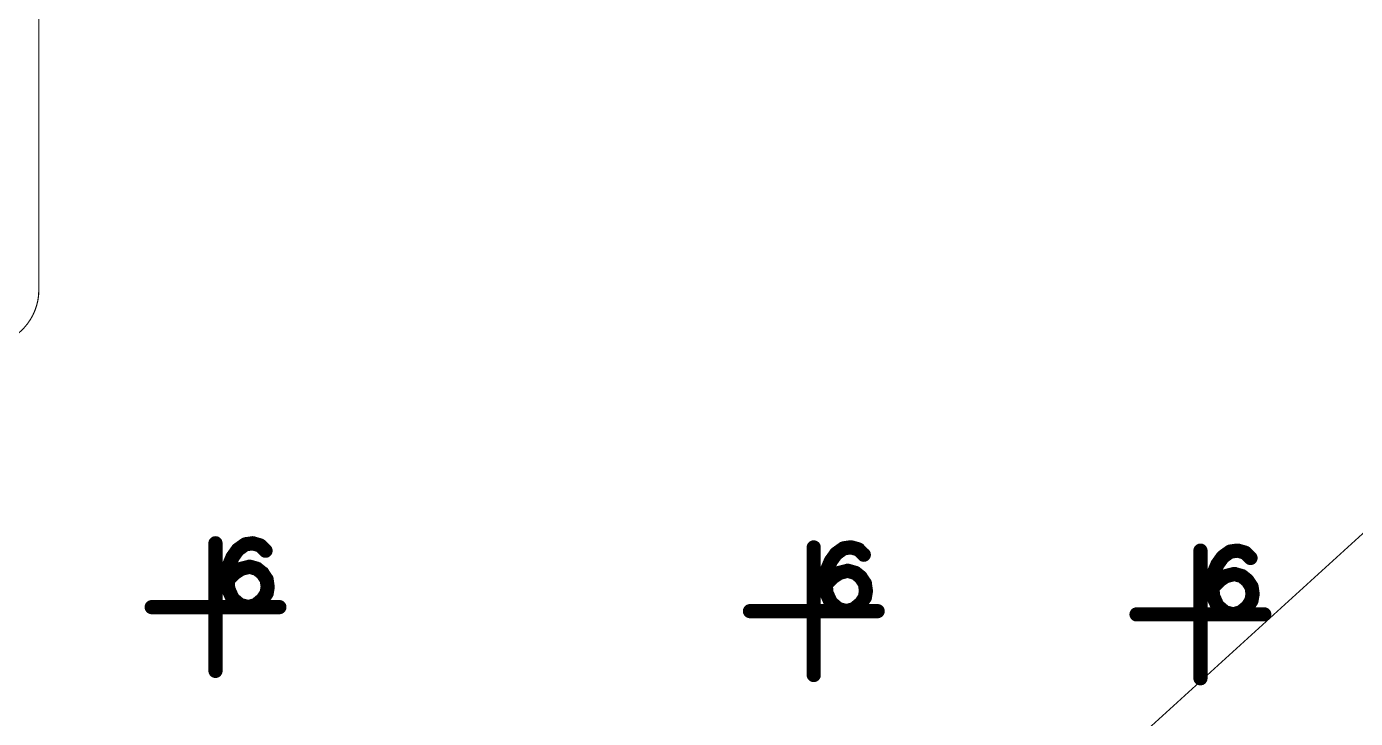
# Model space of a CAD drawing. Header units: millimetres. Extents: x 0 to 442, y 0 to 314.
# Drawn here: x 206.12 to 218.01, y 216.11 to 222.31 of the extents above; entities that cross this region are included whole.
import ezdxf

# ---------------------------------------------------------------- set-up
doc = ezdxf.new("R2010")
doc.units = ezdxf.units.MM
doc.header["$LTSCALE"] = 23.1
doc.layers.get('0').update_dxf_attribs({"linetype": 'CONTINUOUS'})

# ---------------------------------------------------------------- blocks, each defined once
blk = doc.blocks.new('PAD_R1')
at = {"const_width": 0.5}
blk.add_lwpolyline([(0.25, 0, 1), (-0.25, 0, 1)], format="xyb", close=True, dxfattribs=at)

msp = doc.modelspace()

# ---------------------------------------------------------------- linework, layer by layer
at = {"const_width": 0.0102}
msp.add_lwpolyline([(218.965, 218.579), (215.807, 215.704), (214.883, 214.862), (214.388, 214.411, 0.211091), (214.224, 214.041), (214.224, 205.284, -0.414219), (213.724, 204.784), (208.724, 204.784, -0.41422), (208.225, 205.284), (208.225, 205.66, 0.414217), (207.724, 206.16), (200.724, 206.16, -0.414216), (200.225, 206.66), (200.225, 214.041, -0.211092), (200.388, 214.411), (200.883, 214.862), (201.807, 215.704), (204.965, 218.579), (205.889, 219.421), (206.061, 219.578, 0.211091), (206.225, 219.947), (206.225, 227.85, -0.414216), (206.724, 228.35), (219.724, 228.35, -0.414216)], format="xyb", dxfattribs=at)
for points, const_width in [([(208.098, 217.739), (208.115, 217.613)], 0.0672), ([(208.19, 217.732), (208.156, 217.61)], 0.0695), ([(207.806, 217.681), (207.806, 216.538)], 0.127), ([(207.931, 217.627), (208.034, 217.553)], 0.0818), ([(208.003, 217.699), (208.077, 217.596)], 0.0821), ([(208.275, 217.682), (208.185, 217.593)], 0.0675), ([(213.16, 217.644), (213.16, 216.501)], 0.127), ([(213.357, 217.663), (213.431, 217.56)], 0.0821), ([(213.452, 217.703), (213.469, 217.577)], 0.0672), ([(213.545, 217.696), (213.51, 217.574)], 0.0695), ([(213.629, 217.646), (213.54, 217.557)], 0.0675), ([(216.621, 217.615), (216.621, 216.472)], 0.127), ([(216.817, 217.634), (216.891, 217.531)], 0.0821), ([(216.912, 217.674), (216.93, 217.548)], 0.0672), ([(217.005, 217.667), (216.97, 217.545)], 0.0695), ([(217.09, 217.617), (217, 217.528)], 0.0675), ([(207.886, 217.548), (208.003, 217.498)], 0.0727), ([(207.971, 217.486), (208.042, 217.38)], 0.0687), ([(208.058, 217.523), (208.089, 217.4)], 0.0785), ([(208.162, 217.523), (208.127, 217.4)], 0.0695), ([(213.24, 217.512), (213.357, 217.462)], 0.0727), ([(213.285, 217.591), (213.388, 217.517)], 0.0818), ([(213.412, 217.487), (213.443, 217.364)], 0.0785), ([(213.516, 217.486), (213.481, 217.364)], 0.0695), ([(216.7, 217.483), (216.817, 217.433)], 0.0727), ([(216.745, 217.562), (216.849, 217.488)], 0.0818), ([(207.854, 217.413), (207.98, 217.394)], 0.0754), ([(207.862, 217.462), (207.987, 217.443)], 0.0754), ([(207.9, 217.425), (207.989, 217.336)], 0.0945), ([(208.241, 217.482), (208.162, 217.383)], 0.0609), ([(208.297, 217.42), (208.192, 217.35)], 0.0687), ([(213.208, 217.377), (213.334, 217.358)], 0.0754), ([(213.216, 217.426), (213.341, 217.407)], 0.0754), ([(213.254, 217.389), (213.343, 217.299)], 0.0945), ([(213.325, 217.45), (213.396, 217.344)], 0.0687), ([(213.596, 217.446), (213.516, 217.347)], 0.0609), ([(213.651, 217.384), (213.546, 217.314)], 0.0687), ([(216.676, 217.397), (216.801, 217.378)], 0.0754), ([(216.714, 217.36), (216.804, 217.27)], 0.0945), ([(216.786, 217.421), (216.856, 217.315)], 0.0687), ([(216.872, 217.458), (216.903, 217.335)], 0.0785), ([(216.976, 217.457), (216.942, 217.335)], 0.0695), ([(217.056, 217.417), (216.976, 217.318)], 0.0609), ([(207.853, 217.312), (207.979, 217.325)], 0.0955), ([(207.882, 217.202), (207.998, 217.254)], 0.0939), ([(208.331, 217.332), (208.206, 217.314)], 0.0675), ([(208.331, 217.251), (208.206, 217.272)], 0.058), ([(213.207, 217.276), (213.333, 217.289)], 0.0955), ([(213.685, 217.296), (213.56, 217.278)], 0.0675), ([(216.667, 217.247), (216.793, 217.26)], 0.0955), ([(216.668, 217.348), (216.794, 217.329)], 0.0754), ([(217.112, 217.355), (217.006, 217.285)], 0.0687), ([(217.146, 217.267), (217.02, 217.249)], 0.0675), ([(208.378, 217.109), (207.235, 217.109)], 0.127), ([(207.951, 217.108), (208.033, 217.205)], 0.0879), ([(208.048, 217.057), (208.079, 217.18)], 0.0785), ([(208.153, 217.057), (208.118, 217.18)], 0.0692), ([(208.238, 217.103), (208.156, 217.201)], 0.0743), ([(208.297, 217.169), (208.192, 217.239)], 0.0687), ([(213.236, 217.166), (213.352, 217.218)], 0.0939), ([(213.305, 217.072), (213.388, 217.169)], 0.0879), ([(213.402, 217.021), (213.433, 217.144)], 0.0785), ([(213.507, 217.021), (213.472, 217.144)], 0.0692), ([(213.592, 217.067), (213.51, 217.165)], 0.0743), ([(213.651, 217.133), (213.546, 217.203)], 0.0687), ([(213.685, 217.215), (213.56, 217.236)], 0.058), ([(216.696, 217.137), (216.812, 217.189)], 0.0939), ([(216.765, 217.043), (216.848, 217.14)], 0.0879), ([(217.052, 217.038), (216.971, 217.136)], 0.0743), ([(217.112, 217.104), (217.006, 217.174)], 0.0687), ([(217.145, 217.186), (217.02, 217.207)], 0.058), ([(213.732, 217.073), (212.589, 217.073)], 0.127), ([(217.192, 217.044), (216.049, 217.044)], 0.127), ([(216.863, 216.992), (216.893, 217.115)], 0.0785), ([(216.967, 216.992), (216.932, 217.115)], 0.0692)]:
    msp.add_lwpolyline(points, dxfattribs=dict(const_width=const_width))

# ---------------------------------------------------------------- block references
at = {"xscale": 0.127, "yscale": 0.127}
for p in [(207.806, 217.681), (208.006, 217.623), (208.073, 217.671), (208.14, 217.681), (208.206, 217.661), (208.254, 217.614), (213.16, 217.644), (213.36, 217.587), (213.427, 217.635), (213.494, 217.644), (213.561, 217.625), (213.608, 217.578), (216.621, 217.615), (216.887, 217.606), (216.954, 217.615), (217.021, 217.596), (207.93, 217.49), (207.959, 217.557), (208.035, 217.452), (208.111, 217.471), (208.178, 217.452), (213.284, 217.454), (213.313, 217.521), (216.773, 217.492), (216.821, 217.558), (217.069, 217.549), (207.911, 217.366), (207.911, 217.347), (207.978, 217.414), (208.226, 217.414), (208.264, 217.357), (213.332, 217.378), (213.389, 217.416), (213.465, 217.435), (213.532, 217.416), (213.58, 217.378), (216.744, 217.425), (216.792, 217.349), (216.849, 217.387), (216.926, 217.406), (216.992, 217.387), (217.04, 217.349), (207.921, 217.271), (208.264, 217.233), (208.273, 217.29), (213.265, 217.33), (213.265, 217.311), (213.275, 217.235), (213.618, 217.321), (213.627, 217.254), (216.725, 217.301), (216.725, 217.282), (217.078, 217.292), (217.088, 217.225), (207.235, 217.109), (207.959, 217.185), (208.026, 217.128), (208.102, 217.109), (208.168, 217.128), (208.226, 217.176), (208.378, 217.109), (213.313, 217.149), (213.58, 217.139), (213.618, 217.197), (216.735, 217.206), (216.773, 217.12), (217.04, 217.111), (217.078, 217.168), (212.589, 217.073), (213.38, 217.092), (213.456, 217.073), (213.522, 217.092), (213.732, 217.073), (216.049, 217.044), (216.84, 217.063), (216.916, 217.044), (216.983, 217.063), (217.192, 217.044), (207.806, 216.538), (213.16, 216.501), (216.621, 216.472)]:
    msp.add_blockref('PAD_R1', p, dxfattribs=at)

doc.saveas('drawing.dxf')
